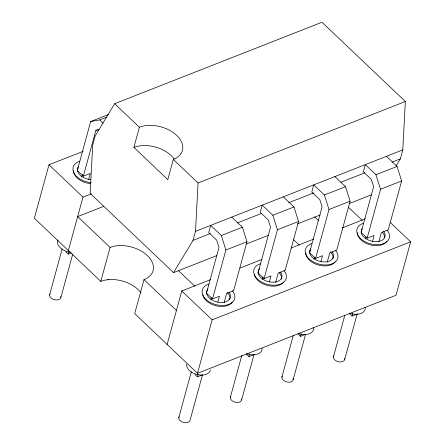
<?xml version="1.0" encoding="UTF-8"?>
<svg xmlns="http://www.w3.org/2000/svg" width="445" height="445" viewBox="0 0 445 445"><rect width="100%" height="100%" fill="white"/><g stroke="black" fill="none" stroke-linecap="round" stroke-linejoin="round"><path stroke-width="0.67" d="M173.539 272.613L193.047 240.345L195.505 231.35L198.064 182.973L173.316 159.455A27.012 17.11 15.3 0 0 176.659 135.369A27.012 17.11 15.3 0 0 139.413 127.237L114.665 103.713L95.158 135.981L92.699 144.975L90.14 193.353L173.539 272.613L216.81 255.608M396.083 165.918L400.339 158.882L402.797 149.887L405.356 101.51L321.957 22.25L114.665 103.713M83.248 151.311L48.978 164.784L34.354 218.239L100.793 281.385A27.012 17.11 15.3 0 1 141.054 292.949M108.597 114.493L90.685 121.529L77.308 170.441L83.343 176.176L90.279 173.45L88.638 179.446M81.696 177.043L82.425 174.379M49.606 294.913L62.178 248.955M83.343 176.176L95.859 130.407L97.778 129.656M68.363 250.563L82.987 197.107L91.392 193.803M65.704 251.709L68.219 254.095L68.947 251.431M60.904 297.377L72.746 254.089M173.316 159.455L167.798 179.613L133.9 147.395L139.413 127.237M100.793 281.385L110.087 247.426L77.653 216.604L103.668 206.38M110.087 247.426A27.012 17.11 15.3 0 1 147.328 255.558A27.012 17.11 15.3 0 1 143.985 279.644L134.696 313.603L197.502 373.294L396.022 295.28L410.646 241.819L390.232 222.417M167.131 344.43L181.755 290.969L210.852 279.532M210.858 299.802L211.408 297.8M178.779 417.671L191.35 371.714M212.504 298.934L225.888 250.018L221.315 235.511L210.669 225.393L208.705 232.574L216.704 240.178L218.99 247.431L206.474 293.199L212.504 298.934L219.446 296.203L217.805 302.205M197.502 373.294L212.126 319.838L410.646 241.819M194.871 374.462L197.385 376.854L198.114 374.184M202.464 374.846L190.071 420.136A5.791 3.671 15.3 0 1 183.184 422.361A5.791 3.671 15.3 0 1 179.101 416.765M224.119 302.695L226.672 293.366L233.614 290.635L246.992 241.724L242.419 227.217L231.773 217.099M262.411 279.543L263.14 276.879M230.326 397.413L241.802 355.455M264.057 278.676L277.435 229.759L272.863 215.252L262.216 205.134L260.253 212.315L268.252 219.919L270.543 227.172L258.022 272.941L264.057 278.676L270.994 275.945L269.353 281.946M246.419 354.203L248.933 356.595L249.662 353.925M241.618 399.877L254.012 354.587M275.666 282.436L278.22 273.108L285.162 270.376L298.545 221.465L293.967 206.958L283.326 196.84M313.959 259.285L314.504 257.282M281.874 377.154L293.355 335.196M315.605 258.417L328.983 209.5L324.411 194.993L313.764 184.875L311.8 192.056L319.805 199.66L322.091 206.914L309.57 252.682L315.605 258.417L322.547 255.686L320.906 261.688M297.966 333.945L300.481 336.337L301.209 333.672M293.172 379.618L305.559 334.329M327.22 262.177L329.767 252.849L336.709 250.123L350.093 201.207L345.515 186.7L334.874 176.582M365.506 239.026L366.051 237.024M333.422 356.896L344.719 315.6M367.153 238.158L380.536 189.242L375.958 174.735L365.317 164.617L363.348 171.798L371.353 179.402L373.639 186.655L361.118 232.423L367.153 238.158L374.095 235.427L372.454 241.429M349.514 313.686L352.028 316.078L352.763 313.414M344.719 359.36L357.107 314.075M378.767 241.919L381.32 232.59L388.257 229.865L401.64 180.948L397.068 166.441L386.421 156.323M90.685 121.529L99.674 119.911L106.711 117.141M198.064 182.973L405.356 101.51M68.219 254.095L71.228 252.916M195.505 231.35L402.797 149.887M193.047 240.345L210.485 233.492M237.608 222.834L261.499 213.444M288.621 202.787L313.808 192.885M340.926 182.228L364.822 172.838M391.945 162.18L400.339 158.882M221.315 235.511L242.419 227.217M272.863 215.252L293.967 206.958M324.411 194.993L345.515 186.7M375.958 174.735L397.068 166.441M225.888 250.018L246.992 241.724M277.435 229.759L298.545 221.465M328.983 209.5L350.093 201.207M380.536 189.242L401.64 180.948M246.513 243.938L268.469 235.305M297.527 223.885L320.127 215.007M349.192 203.582L371.792 194.704M239.95 268.096L261.938 259.457M291.036 248.021L313.669 239.126M342.122 227.946L365.401 218.795M197.385 376.854L202.202 374.957M248.933 356.595L254.351 354.465M300.481 336.337L305.298 334.445M352.028 316.078L357.452 313.947M95.859 130.407L99.068 129.829M348.229 207.07L362.341 220.475M314.621 216.893L318.653 220.72M293.238 239.36L299.285 245.106M99.674 119.911L103.062 123.126M178.284 270.471L194.916 286.274M48.978 164.784L82.987 197.107M181.755 290.969L212.126 319.838M143.985 279.644L176.42 310.465M133.9 147.395A27.012 17.11 15.3 0 1 174.156 158.96M283.71 282.002A15.697 9.94 15.3 0 1 267.373 285.434A15.697 9.94 15.3 0 1 254.334 274.493M335.257 261.743A15.697 9.94 15.3 0 1 317.93 264.903A15.697 9.94 15.3 0 1 305.782 252.893M386.805 241.485A15.697 9.94 15.3 0 1 369.483 244.644A15.697 9.94 15.3 0 1 357.329 232.635M232.162 302.261A15.697 9.94 15.3 0 1 215.825 305.693A15.697 9.94 15.3 0 1 202.787 294.751M77.513 169.144A12.137 7.687 15.3 0 1 78.059 168.271M90.669 183.613A15.697 9.94 15.3 0 1 73.514 170.652M258.228 271.645A12.137 7.687 15.3 0 1 258.779 270.771M279.26 272.707A12.137 7.687 15.3 0 1 281.223 279.21M309.781 251.386A12.137 7.687 15.3 0 1 310.326 250.513M330.335 251.965A12.137 7.687 15.3 0 1 332.771 258.957M227.239 292.482A12.137 7.687 15.3 0 1 229.67 299.468M361.329 231.127A12.137 7.687 15.3 0 1 361.874 230.254M382.361 232.19A12.137 7.687 15.3 0 1 384.569 237.374M60.843 296.392A5.791 3.671 15.3 0 1 54.746 299.797A5.791 3.671 15.3 0 1 49.929 294.006M70.238 252.215A12.226 7.743 15.3 0 1 58.106 239.899M90.802 179.669A12.215 7.737 15.3 0 1 79.694 174.74A12.215 7.737 15.3 0 1 78.442 166.591M91.236 182.661A16.754 10.613 15.3 0 1 74.093 173.172A16.754 10.613 15.3 0 1 79.533 161.34M344.658 358.375A5.791 3.671 15.3 0 1 338.562 361.779A5.791 3.671 15.3 0 1 333.744 355.994M383.701 231.534A12.215 7.737 15.3 0 1 373.522 241.535A12.215 7.737 15.3 0 1 362.258 228.574M365.173 307.15A12.226 7.743 15.3 0 1 349.72 313.163M387.1 230.098A16.754 10.613 15.3 0 1 382.16 244.06A16.754 10.613 15.3 0 1 359.716 237.658A16.754 10.613 15.3 0 1 363.348 223.323M293.11 378.634A5.791 3.671 15.3 0 1 287.014 382.038A5.791 3.671 15.3 0 1 282.197 376.248M332.148 251.792A12.215 7.737 15.3 0 1 321.974 261.793A12.215 7.737 15.3 0 1 310.705 248.833M313.625 327.409A12.226 7.743 15.3 0 1 298.167 333.422M335.547 250.357A16.754 10.613 15.3 0 1 330.613 264.319A16.754 10.613 15.3 0 1 308.168 257.916A16.754 10.613 15.3 0 1 311.8 243.582M229.053 292.309A12.215 7.737 15.3 0 1 218.484 302.25A12.215 7.737 15.3 0 1 207.96 288.939M210.479 369.984A12.226 7.743 15.3 0 1 196.907 374.506A12.226 7.743 15.3 0 1 186.789 363.927M232.451 290.874A16.754 10.613 15.3 0 1 227.517 304.836A16.754 10.613 15.3 0 1 205.067 298.434A16.754 10.613 15.3 0 1 208.699 284.099M108.73 279.716A5.791 3.671 15.3 0 1 107.773 279.733M241.557 398.892A5.791 3.671 15.3 0 1 235.466 402.297A5.791 3.671 15.3 0 1 230.649 396.506M280.6 272.051A12.215 7.737 15.3 0 1 270.032 281.991A12.215 7.737 15.3 0 1 259.507 268.68M262.149 348.363A12.226 7.743 15.3 0 1 246.619 353.68M283.999 270.616A16.754 10.613 15.3 0 1 279.065 284.578A16.754 10.613 15.3 0 1 256.615 278.175A16.754 10.613 15.3 0 1 260.253 263.841"/></g></svg>
